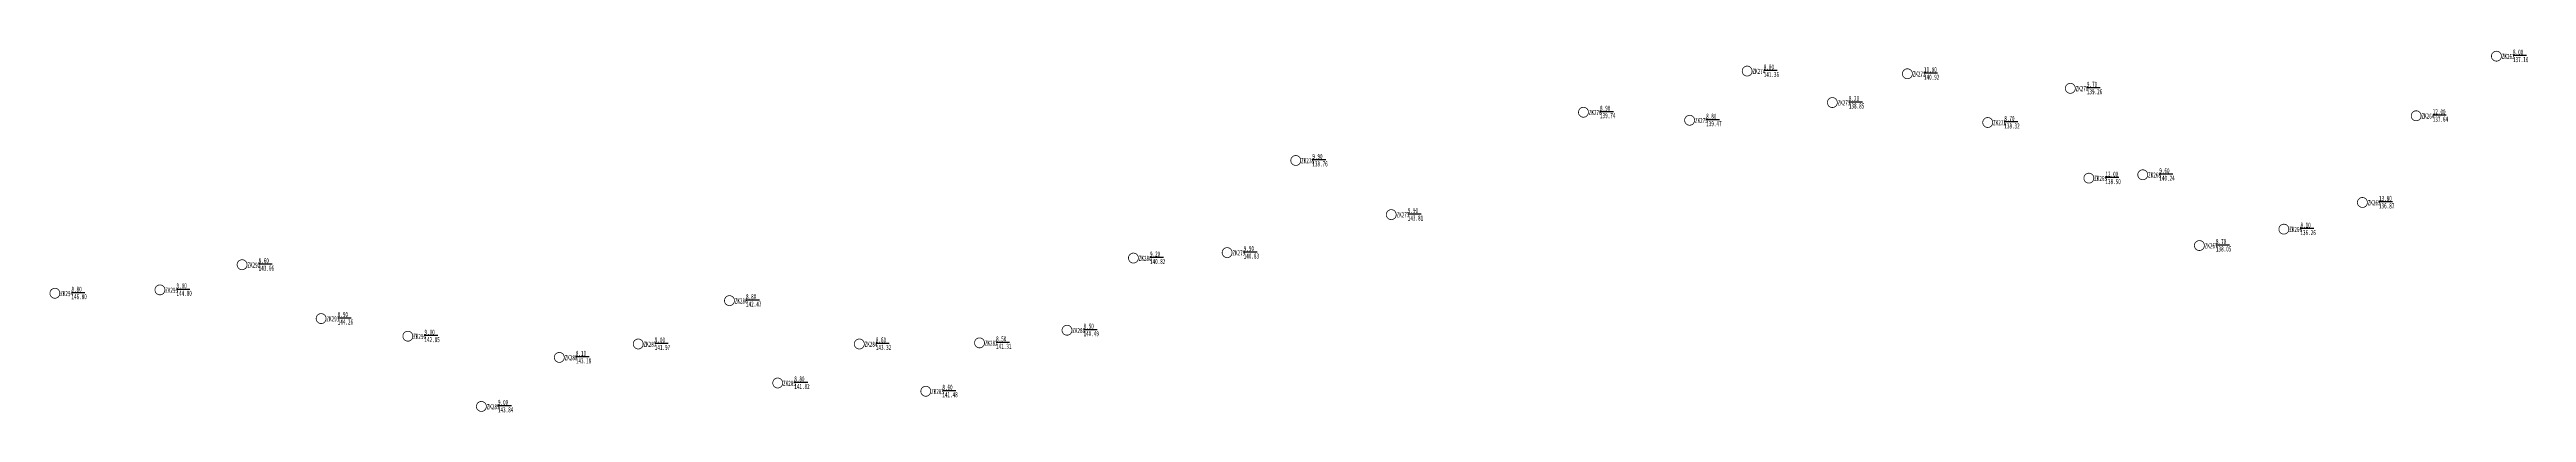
# Model space of a CAD drawing. Header units: millimetres. Extents: x 0 to 2711117, y 0 to 567555.
# Drawn here: x 2709120 to 2710116, y 562815 to 562961 of the extents above; entities that cross this region are included whole.
import ezdxf

# ---------------------------------------------------------------- set-up
doc = ezdxf.new("R2010")
doc.units = ezdxf.units.MM
doc.layers.add('勘察点方案', color=7, linetype='Continuous')
doc.styles.add('勘察孔', font='', dxfattribs={"width": 0.7, "height": 1.75})
doc.styles.get('勘察孔').set_extended_font_data('SimSun')

# ---------------------------------------------------------------- blocks, each defined once
blk = doc.blocks.new('孔_ZK263', base_point=(2.15, 2.15))
blk.add_line((8.81, 2.5), (14.21, 2.5))
at = {"color": 7, "const_width": 0.3}
blk.add_lwpolyline([(2.15, 0.15, 1), (2.15, 4.15, 1), (2.15, 0.15, 1)], format="xyb", dxfattribs=at)
at = {"style": '勘察孔', "width": 0.6}
for s, p in [('ZK263', (4.3, 1)), ('8.00', (8.81, 2.75)), ('137.10', (8.81, -0.25))]:
    blk.add_text(s, height=2.1, dxfattribs=at).set_placement(p)
blk = doc.blocks.new('孔_ZK264', base_point=(2.15, 2.15))
blk.add_line((8.81, 2.5), (14.21, 2.5))
at = {"color": 7, "const_width": 0.3}
blk.add_lwpolyline([(2.15, 0.15, 1), (2.15, 4.15, 1), (2.15, 0.15, 1)], format="xyb", dxfattribs=at)
at = {"style": '勘察孔', "width": 0.6}
for s, p in [('ZK264', (4.3, 1)), ('12.00', (8.81, 2.75)), ('137.64', (8.81, -0.25))]:
    blk.add_text(s, height=2.1, dxfattribs=at).set_placement(p)
blk = doc.blocks.new('孔_ZK265', base_point=(2.15, 2.15))
blk.add_line((8.81, 2.5), (14.21, 2.5))
at = {"color": 7, "const_width": 0.3}
blk.add_lwpolyline([(2.15, 0.15, 1), (2.15, 4.15, 1), (2.15, 0.15, 1)], format="xyb", dxfattribs=at)
at = {"style": '勘察孔', "width": 0.6}
for s, p in [('ZK265', (4.3, 1)), ('13.80', (8.81, 2.75)), ('136.87', (8.81, -0.25))]:
    blk.add_text(s, height=2.1, dxfattribs=at).set_placement(p)
blk = doc.blocks.new('孔_ZK266', base_point=(2.15, 2.15))
blk.add_line((8.81, 2.5), (14.21, 2.5))
at = {"color": 7, "const_width": 0.3}
blk.add_lwpolyline([(2.15, 0.15, 1), (2.15, 4.15, 1), (2.15, 0.15, 1)], format="xyb", dxfattribs=at)
at = {"style": '勘察孔', "width": 0.6}
for s, p in [('ZK266', (4.3, 1)), ('8.10', (8.81, 2.75)), ('136.26', (8.81, -0.25))]:
    blk.add_text(s, height=2.1, dxfattribs=at).set_placement(p)
blk = doc.blocks.new('孔_ZK267', base_point=(2.15, 2.15))
blk.add_line((8.81, 2.5), (14.21, 2.5))
at = {"color": 7, "const_width": 0.3}
blk.add_lwpolyline([(2.15, 0.15, 1), (2.15, 4.15, 1), (2.15, 0.15, 1)], format="xyb", dxfattribs=at)
at = {"style": '勘察孔', "width": 0.6}
for s, p in [('ZK267', (4.3, 1)), ('8.70', (8.81, 2.75)), ('138.05', (8.81, -0.25))]:
    blk.add_text(s, height=2.1, dxfattribs=at).set_placement(p)
blk = doc.blocks.new('孔_ZK268', base_point=(2.15, 2.15))
blk.add_line((8.81, 2.5), (14.21, 2.5))
at = {"color": 7, "const_width": 0.3}
blk.add_lwpolyline([(2.15, 0.15, 1), (2.15, 4.15, 1), (2.15, 0.15, 1)], format="xyb", dxfattribs=at)
at = {"style": '勘察孔', "width": 0.6}
for s, p in [('ZK268', (4.3, 1)), ('9.60', (8.81, 2.75)), ('140.24', (8.81, -0.25))]:
    blk.add_text(s, height=2.1, dxfattribs=at).set_placement(p)
blk = doc.blocks.new('孔_ZK269', base_point=(2.15, 2.15))
blk.add_line((8.81, 2.5), (14.21, 2.5))
at = {"color": 7, "const_width": 0.3}
blk.add_lwpolyline([(2.15, 0.15, 1), (2.15, 4.15, 1), (2.15, 0.15, 1)], format="xyb", dxfattribs=at)
at = {"style": '勘察孔', "width": 0.6}
for s, p in [('ZK269', (4.3, 1)), ('12.00', (8.81, 2.75)), ('138.50', (8.81, -0.25))]:
    blk.add_text(s, height=2.1, dxfattribs=at).set_placement(p)
blk = doc.blocks.new('孔_ZK270', base_point=(2.15, 2.15))
blk.add_line((8.81, 2.5), (14.21, 2.5))
at = {"color": 7, "const_width": 0.3}
blk.add_lwpolyline([(2.15, 0.15, 1), (2.15, 4.15, 1), (2.15, 0.15, 1)], format="xyb", dxfattribs=at)
at = {"style": '勘察孔', "width": 0.6}
for s, p in [('ZK270', (4.3, 1)), ('9.70', (8.81, 2.75)), ('139.26', (8.81, -0.25))]:
    blk.add_text(s, height=2.1, dxfattribs=at).set_placement(p)
blk = doc.blocks.new('孔_ZK271', base_point=(2.15, 2.15))
blk.add_line((8.81, 2.5), (14.21, 2.5))
at = {"color": 7, "const_width": 0.3}
blk.add_lwpolyline([(2.15, 0.15, 1), (2.15, 4.15, 1), (2.15, 0.15, 1)], format="xyb", dxfattribs=at)
at = {"style": '勘察孔', "width": 0.6}
for s, p in [('ZK271', (4.3, 1)), ('8.70', (8.81, 2.75)), ('138.32', (8.81, -0.25))]:
    blk.add_text(s, height=2.1, dxfattribs=at).set_placement(p)
blk = doc.blocks.new('孔_ZK272', base_point=(2.15, 2.15))
blk.add_line((8.81, 2.5), (14.21, 2.5))
at = {"color": 7, "const_width": 0.3}
blk.add_lwpolyline([(2.15, 0.15, 1), (2.15, 4.15, 1), (2.15, 0.15, 1)], format="xyb", dxfattribs=at)
at = {"style": '勘察孔', "width": 0.6}
for s, p in [('ZK272', (4.3, 1)), ('10.00', (8.81, 2.75)), ('140.92', (8.81, -0.25))]:
    blk.add_text(s, height=2.1, dxfattribs=at).set_placement(p)
blk = doc.blocks.new('孔_ZK273', base_point=(2.15, 2.15))
blk.add_line((8.81, 2.5), (14.21, 2.5))
at = {"color": 7, "const_width": 0.3}
blk.add_lwpolyline([(2.15, 0.15, 1), (2.15, 4.15, 1), (2.15, 0.15, 1)], format="xyb", dxfattribs=at)
at = {"style": '勘察孔', "width": 0.6}
for s, p in [('ZK273', (4.3, 1)), ('8.20', (8.81, 2.75)), ('138.85', (8.81, -0.25))]:
    blk.add_text(s, height=2.1, dxfattribs=at).set_placement(p)
blk = doc.blocks.new('孔_ZK274', base_point=(2.15, 2.15))
blk.add_line((8.81, 2.5), (14.21, 2.5))
at = {"color": 7, "const_width": 0.3}
blk.add_lwpolyline([(2.15, 0.15, 1), (2.15, 4.15, 1), (2.15, 0.15, 1)], format="xyb", dxfattribs=at)
at = {"style": '勘察孔', "width": 0.6}
for s, p in [('ZK274', (4.3, 1)), ('8.80', (8.81, 2.75)), ('141.36', (8.81, -0.25))]:
    blk.add_text(s, height=2.1, dxfattribs=at).set_placement(p)
blk = doc.blocks.new('孔_ZK275', base_point=(2.15, 2.15))
blk.add_line((8.81, 2.5), (14.21, 2.5))
at = {"color": 7, "const_width": 0.3}
blk.add_lwpolyline([(2.15, 0.15, 1), (2.15, 4.15, 1), (2.15, 0.15, 1)], format="xyb", dxfattribs=at)
at = {"style": '勘察孔', "width": 0.6}
for s, p in [('ZK275', (4.3, 1)), ('8.80', (8.81, 2.75)), ('139.47', (8.81, -0.25))]:
    blk.add_text(s, height=2.1, dxfattribs=at).set_placement(p)
blk = doc.blocks.new('孔_ZK276', base_point=(2.15, 2.15))
blk.add_line((8.81, 2.5), (14.21, 2.5))
at = {"color": 7, "const_width": 0.3}
blk.add_lwpolyline([(2.15, 0.15, 1), (2.15, 4.15, 1), (2.15, 0.15, 1)], format="xyb", dxfattribs=at)
at = {"style": '勘察孔', "width": 0.6}
for s, p in [('ZK276', (4.3, 1)), ('8.90', (8.81, 2.75)), ('139.74', (8.81, -0.25))]:
    blk.add_text(s, height=2.1, dxfattribs=at).set_placement(p)
blk = doc.blocks.new('孔_ZK277', base_point=(2.15, 2.15))
blk.add_line((8.81, 2.5), (14.21, 2.5))
at = {"color": 7, "const_width": 0.3}
blk.add_lwpolyline([(2.15, 0.15, 1), (2.15, 4.15, 1), (2.15, 0.15, 1)], format="xyb", dxfattribs=at)
at = {"style": '勘察孔', "width": 0.6}
for s, p in [('ZK277', (4.3, 1)), ('9.90', (8.81, 2.75)), ('143.81', (8.81, -0.25))]:
    blk.add_text(s, height=2.1, dxfattribs=at).set_placement(p)
blk = doc.blocks.new('孔_ZK278', base_point=(2.15, 2.15))
blk.add_line((8.81, 2.5), (14.21, 2.5))
at = {"color": 7, "const_width": 0.3}
blk.add_lwpolyline([(2.15, 0.15, 1), (2.15, 4.15, 1), (2.15, 0.15, 1)], format="xyb", dxfattribs=at)
at = {"style": '勘察孔', "width": 0.6}
for s, p in [('ZK278', (4.3, 1)), ('9.90', (8.81, 2.75)), ('138.76', (8.81, -0.25))]:
    blk.add_text(s, height=2.1, dxfattribs=at).set_placement(p)
blk = doc.blocks.new('孔_ZK279', base_point=(2.15, 2.15))
blk.add_line((8.81, 2.5), (14.21, 2.5))
at = {"color": 7, "const_width": 0.3}
blk.add_lwpolyline([(2.15, 0.15, 1), (2.15, 4.15, 1), (2.15, 0.15, 1)], format="xyb", dxfattribs=at)
at = {"style": '勘察孔', "width": 0.6}
for s, p in [('ZK279', (4.3, 1)), ('9.90', (8.81, 2.75)), ('140.83', (8.81, -0.25))]:
    blk.add_text(s, height=2.1, dxfattribs=at).set_placement(p)
blk = doc.blocks.new('孔_ZK280', base_point=(2.15, 2.15))
blk.add_line((8.81, 2.5), (14.21, 2.5))
at = {"color": 7, "const_width": 0.3}
blk.add_lwpolyline([(2.15, 0.15, 1), (2.15, 4.15, 1), (2.15, 0.15, 1)], format="xyb", dxfattribs=at)
at = {"style": '勘察孔', "width": 0.6}
for s, p in [('ZK280', (4.3, 1)), ('9.20', (8.81, 2.75)), ('140.82', (8.81, -0.25))]:
    blk.add_text(s, height=2.1, dxfattribs=at).set_placement(p)
blk = doc.blocks.new('孔_ZK281', base_point=(2.15, 2.15))
blk.add_line((8.81, 2.5), (14.21, 2.5))
at = {"color": 7, "const_width": 0.3}
blk.add_lwpolyline([(2.15, 0.15, 1), (2.15, 4.15, 1), (2.15, 0.15, 1)], format="xyb", dxfattribs=at)
at = {"style": '勘察孔', "width": 0.6}
for s, p in [('ZK281', (4.3, 1)), ('8.50', (8.81, 2.75)), ('140.49', (8.81, -0.25))]:
    blk.add_text(s, height=2.1, dxfattribs=at).set_placement(p)
blk = doc.blocks.new('孔_ZK282', base_point=(2.15, 2.15))
blk.add_line((8.81, 2.5), (14.21, 2.5))
at = {"color": 7, "const_width": 0.3}
blk.add_lwpolyline([(2.15, 0.15, 1), (2.15, 4.15, 1), (2.15, 0.15, 1)], format="xyb", dxfattribs=at)
at = {"style": '勘察孔', "width": 0.6}
for s, p in [('ZK282', (4.3, 1)), ('8.50', (8.81, 2.75)), ('141.31', (8.81, -0.25))]:
    blk.add_text(s, height=2.1, dxfattribs=at).set_placement(p)
blk = doc.blocks.new('孔_ZK283', base_point=(2.15, 2.15))
blk.add_line((8.81, 2.5), (14.21, 2.5))
at = {"color": 7, "const_width": 0.3}
blk.add_lwpolyline([(2.15, 0.15, 1), (2.15, 4.15, 1), (2.15, 0.15, 1)], format="xyb", dxfattribs=at)
at = {"style": '勘察孔', "width": 0.6}
for s, p in [('ZK283', (4.3, 1)), ('8.60', (8.81, 2.75)), ('141.48', (8.81, -0.25))]:
    blk.add_text(s, height=2.1, dxfattribs=at).set_placement(p)
blk = doc.blocks.new('孔_ZK284', base_point=(2.15, 2.15))
blk.add_line((8.81, 2.5), (14.21, 2.5))
at = {"color": 7, "const_width": 0.3}
blk.add_lwpolyline([(2.15, 0.15, 1), (2.15, 4.15, 1), (2.15, 0.15, 1)], format="xyb", dxfattribs=at)
at = {"style": '勘察孔', "width": 0.6}
for s, p in [('ZK284', (4.3, 1)), ('8.60', (8.81, 2.75)), ('143.32', (8.81, -0.25))]:
    blk.add_text(s, height=2.1, dxfattribs=at).set_placement(p)
blk = doc.blocks.new('孔_ZK285', base_point=(2.15, 2.15))
blk.add_line((8.81, 2.5), (14.21, 2.5))
at = {"color": 7, "const_width": 0.3}
blk.add_lwpolyline([(2.15, 0.15, 1), (2.15, 4.15, 1), (2.15, 0.15, 1)], format="xyb", dxfattribs=at)
at = {"style": '勘察孔', "width": 0.6}
for s, p in [('ZK285', (4.3, 1)), ('8.80', (8.81, 2.75)), ('141.82', (8.81, -0.25))]:
    blk.add_text(s, height=2.1, dxfattribs=at).set_placement(p)
blk = doc.blocks.new('孔_ZK286', base_point=(2.15, 2.15))
blk.add_line((8.81, 2.5), (14.21, 2.5))
at = {"color": 7, "const_width": 0.3}
blk.add_lwpolyline([(2.15, 0.15, 1), (2.15, 4.15, 1), (2.15, 0.15, 1)], format="xyb", dxfattribs=at)
at = {"style": '勘察孔', "width": 0.6}
for s, p in [('ZK286', (4.3, 1)), ('8.80', (8.81, 2.75)), ('142.47', (8.81, -0.25))]:
    blk.add_text(s, height=2.1, dxfattribs=at).set_placement(p)
blk = doc.blocks.new('孔_ZK287', base_point=(2.15, 2.15))
blk.add_line((8.81, 2.5), (14.21, 2.5))
at = {"color": 7, "const_width": 0.3}
blk.add_lwpolyline([(2.15, 0.15, 1), (2.15, 4.15, 1), (2.15, 0.15, 1)], format="xyb", dxfattribs=at)
at = {"style": '勘察孔', "width": 0.6}
for s, p in [('ZK287', (4.3, 1)), ('9.00', (8.81, 2.75)), ('141.97', (8.81, -0.25))]:
    blk.add_text(s, height=2.1, dxfattribs=at).set_placement(p)
blk = doc.blocks.new('孔_ZK288', base_point=(2.15, 2.15))
blk.add_line((8.81, 2.5), (14.21, 2.5))
at = {"color": 7, "const_width": 0.3}
blk.add_lwpolyline([(2.15, 0.15, 1), (2.15, 4.15, 1), (2.15, 0.15, 1)], format="xyb", dxfattribs=at)
at = {"style": '勘察孔', "width": 0.6}
for s, p in [('ZK288', (4.3, 1)), ('8.10', (8.81, 2.75)), ('143.18', (8.81, -0.25))]:
    blk.add_text(s, height=2.1, dxfattribs=at).set_placement(p)
blk = doc.blocks.new('孔_ZK289', base_point=(2.15, 2.15))
blk.add_line((8.81, 2.5), (14.21, 2.5))
at = {"color": 7, "const_width": 0.3}
blk.add_lwpolyline([(2.15, 0.15, 1), (2.15, 4.15, 1), (2.15, 0.15, 1)], format="xyb", dxfattribs=at)
at = {"style": '勘察孔', "width": 0.6}
for s, p in [('ZK289', (4.3, 1)), ('9.00', (8.81, 2.75)), ('143.84', (8.81, -0.25))]:
    blk.add_text(s, height=2.1, dxfattribs=at).set_placement(p)
blk = doc.blocks.new('孔_ZK290', base_point=(2.15, 2.15))
blk.add_line((8.81, 2.5), (14.21, 2.5))
at = {"color": 7, "const_width": 0.3}
blk.add_lwpolyline([(2.15, 0.15, 1), (2.15, 4.15, 1), (2.15, 0.15, 1)], format="xyb", dxfattribs=at)
at = {"style": '勘察孔', "width": 0.6}
for s, p in [('ZK290', (4.3, 1)), ('9.00', (8.81, 2.75)), ('142.85', (8.81, -0.25))]:
    blk.add_text(s, height=2.1, dxfattribs=at).set_placement(p)
blk = doc.blocks.new('孔_ZK291', base_point=(2.15, 2.15))
blk.add_line((8.81, 2.5), (14.21, 2.5))
at = {"color": 7, "const_width": 0.3}
blk.add_lwpolyline([(2.15, 0.15, 1), (2.15, 4.15, 1), (2.15, 0.15, 1)], format="xyb", dxfattribs=at)
at = {"style": '勘察孔', "width": 0.6}
for s, p in [('ZK291', (4.3, 1)), ('8.90', (8.81, 2.75)), ('144.26', (8.81, -0.25))]:
    blk.add_text(s, height=2.1, dxfattribs=at).set_placement(p)
blk = doc.blocks.new('孔_ZK292', base_point=(2.15, 2.15))
blk.add_line((8.81, 2.5), (14.21, 2.5))
at = {"color": 7, "const_width": 0.3}
blk.add_lwpolyline([(2.15, 0.15, 1), (2.15, 4.15, 1), (2.15, 0.15, 1)], format="xyb", dxfattribs=at)
at = {"style": '勘察孔', "width": 0.6}
for s, p in [('ZK292', (4.3, 1)), ('8.60', (8.81, 2.75)), ('143.66', (8.81, -0.25))]:
    blk.add_text(s, height=2.1, dxfattribs=at).set_placement(p)
blk = doc.blocks.new('孔_ZK293', base_point=(2.15, 2.15))
blk.add_line((8.81, 2.5), (14.21, 2.5))
at = {"color": 7, "const_width": 0.3}
blk.add_lwpolyline([(2.15, 0.15, 1), (2.15, 4.15, 1), (2.15, 0.15, 1)], format="xyb", dxfattribs=at)
at = {"style": '勘察孔', "width": 0.6}
for s, p in [('ZK293', (4.3, 1)), ('9.00', (8.81, 2.75)), ('144.80', (8.81, -0.25))]:
    blk.add_text(s, height=2.1, dxfattribs=at).set_placement(p)
blk = doc.blocks.new('孔_ZK294', base_point=(2.15, 2.15))
blk.add_line((8.81, 2.5), (14.21, 2.5))
at = {"color": 7, "const_width": 0.3}
blk.add_lwpolyline([(2.15, 0.15, 1), (2.15, 4.15, 1), (2.15, 0.15, 1)], format="xyb", dxfattribs=at)
at = {"style": '勘察孔', "width": 0.6}
for s, p in [('ZK294', (4.3, 1)), ('8.80', (8.81, 2.75)), ('146.80', (8.81, -0.25))]:
    blk.add_text(s, height=2.1, dxfattribs=at).set_placement(p)

msp = doc.modelspace()

# ---------------------------------------------------------------- block references
at = {"layer": '勘察点方案'}
for name, p in [('孔_ZK274', (2709802.5, 562952.42)), ('孔_ZK272', (2709866.89, 562951.34)), ('孔_ZK263', (2710103.58, 562958.41)), ('孔_ZK273', (2709836.72, 562939.77)), ('孔_ZK270', (2709932.35, 562945.48)), ('孔_ZK276', (2709736.72, 562935.87)), ('孔_ZK275', (2709779.37, 562932.65)), ('孔_ZK271', (2709899.17, 562931.75)), ('孔_ZK264', (2710071.33, 562934.45)), ('孔_ZK278', (2709621.11, 562916.48)), ('孔_ZK268', (2709961.46, 562910.74)), ('孔_ZK269', (2709939.8, 562909.38)), ('孔_ZK277', (2709659.48, 562894.72)), ('孔_ZK265', (2710049.72, 562899.6)), ('孔_ZK267', (2709984.22, 562882.29)), ('孔_ZK266', (2710018.17, 562888.88)), ('孔_ZK292', (2709197.71, 562874.58)), ('孔_ZK280', (2709555.88, 562877.25)), ('孔_ZK279', (2709593.54, 562879.44)), ('孔_ZK294', (2709122.49, 562863.1)), ('孔_ZK293', (2709164.7, 562864.47)), ('孔_ZK286', (2709393.56, 562860.14)), ('孔_ZK291', (2709229.48, 562852.93)), ('孔_ZK290', (2709264.33, 562845.85)), ('孔_ZK287', (2709356.89, 562842.72)), ('孔_ZK284', (2709445.73, 562842.71)), ('孔_ZK282', (2709494.04, 562843.16)), ('孔_ZK281', (2709529.19, 562848.25)), ('孔_ZK288', (2709325.18, 562837.32)), ('孔_ZK285', (2709412.95, 562827.04)), ('孔_ZK283', (2709472.45, 562823.71)), ('孔_ZK289', (2709293.87, 562817.62))]:
    msp.add_blockref(name, p, dxfattribs=at)

doc.saveas('drawing.dxf')
